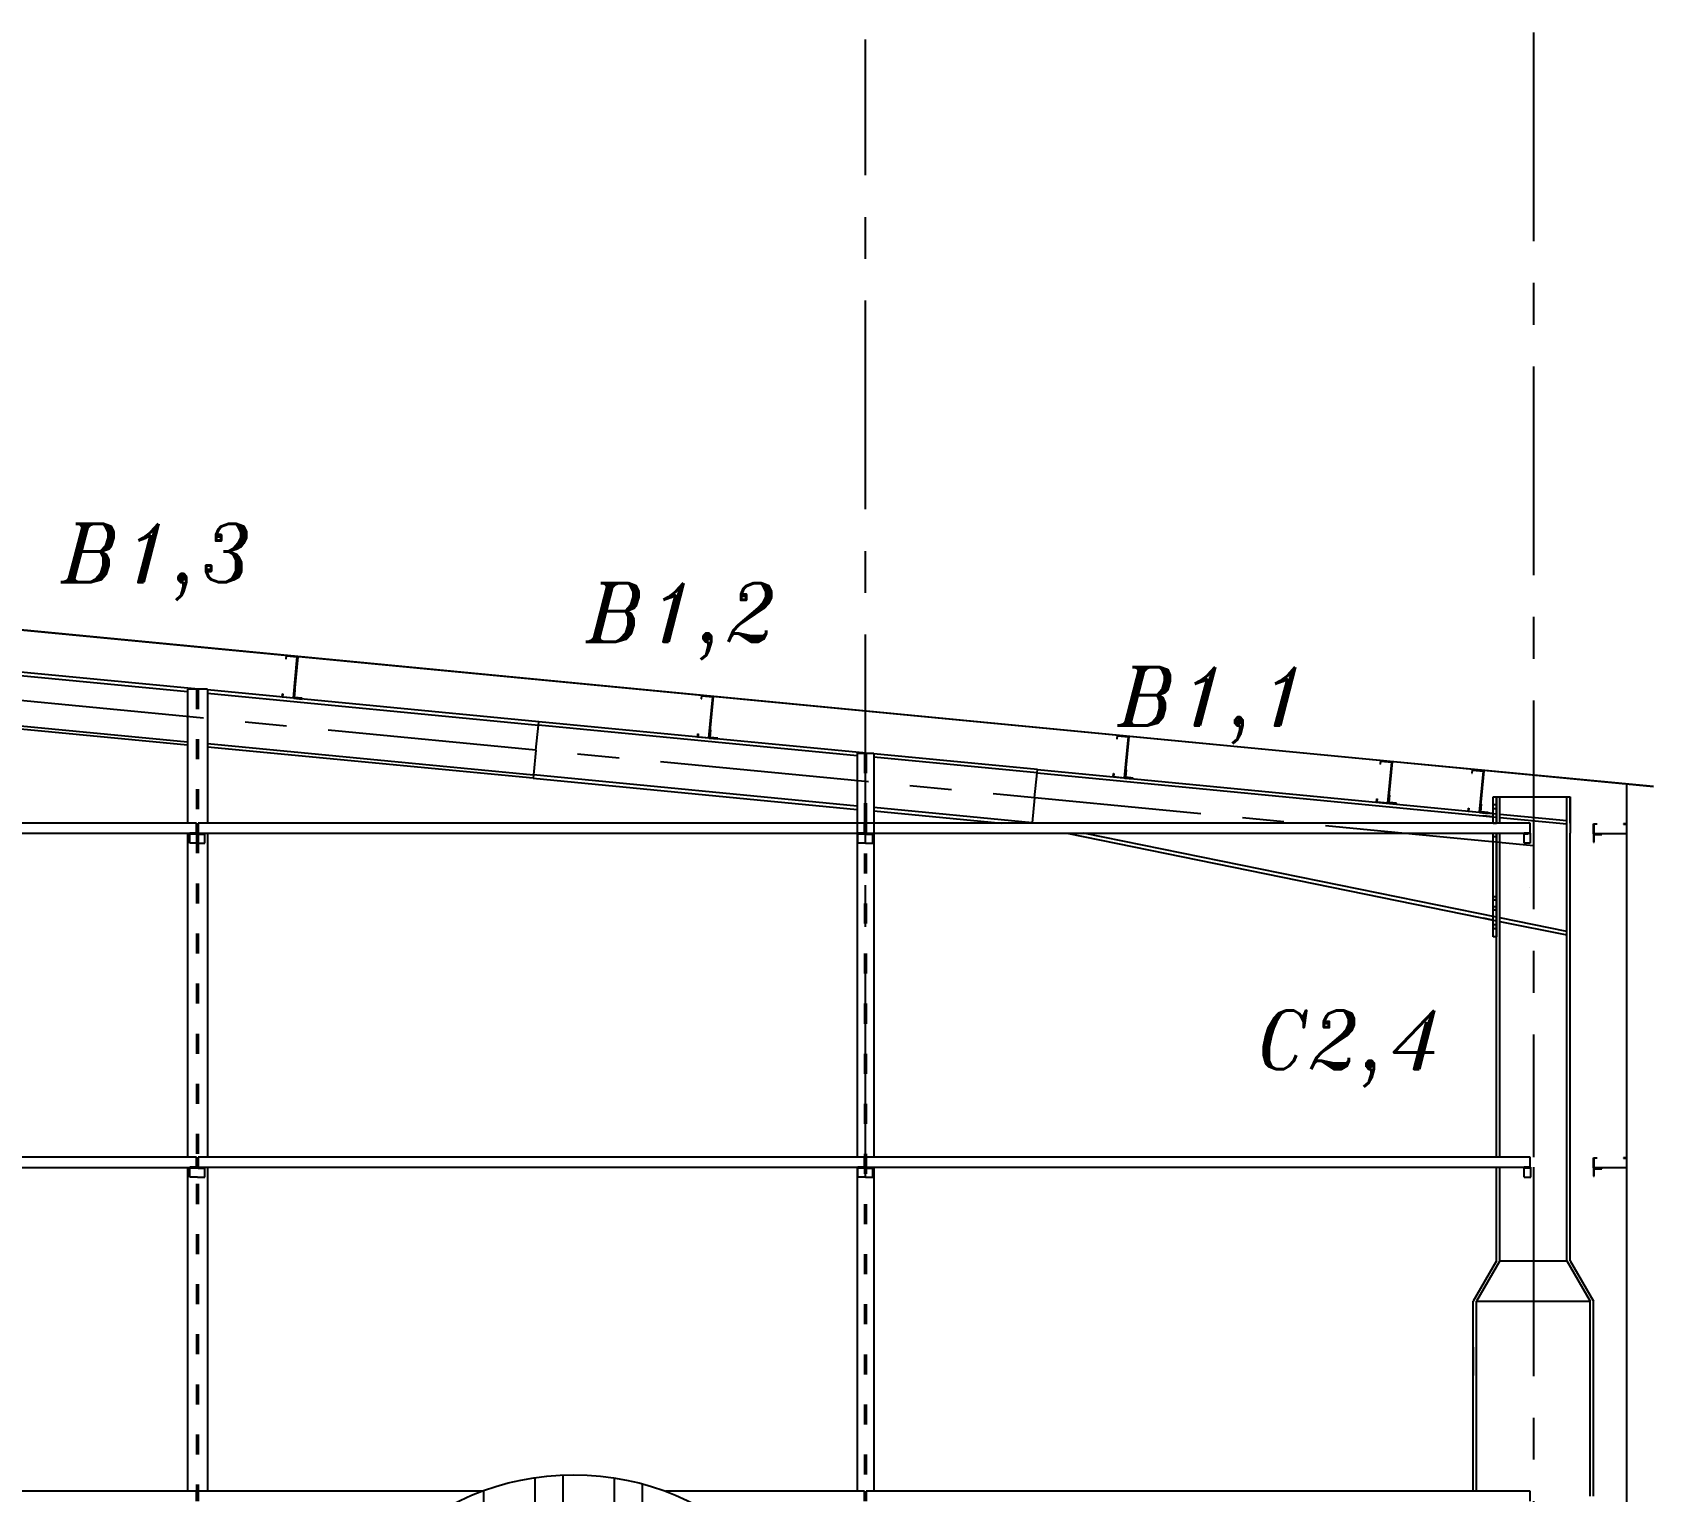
# Model space of a CAD drawing. Header units: inches. Extents: x -15 to 1885144, y -42615 to 866270.
# Drawn here: x 1651047 to 1660754, y 53384 to 62121 of the extents above; entities that cross this region are included whole.
import ezdxf

# ---------------------------------------------------------------- set-up
doc = ezdxf.new("R2010")
doc.units = ezdxf.units.IN
doc.header["$LTSCALE"] = 100
doc.header["$MEASUREMENT"] = 0
for name, pattern in [('CENTER', [2, 1.25, -0.25, 0.25, -0.25]), ('dash line', [30, 12, -18]), ('PHANTOM2', [1.25, 0.625, -0.125, 0.125, -0.125, 0.125, -0.125])]:
    doc.linetypes.add(name, pattern=pattern)
for name, color, linetype in [('axis', 8, 'PHANTOM2'), ('corrugated sheet', 6, 'Continuous'), ('layout', 7, 'Continuous'), ('purlins', 4, 'Continuous'), ('sections', 3, 'Continuous'), ('text', 3, 'Continuous')]:
    doc.layers.add(name, color=color, linetype=linetype)
doc.styles.add('TEXT-3', font='ITALICT.shx', dxfattribs={"height": 350})

msp = doc.modelspace()

# ---------------------------------------------------------------- hatches: boundary and pattern name
at = {"layer": 'layout', "ltscale": 0.01}
h = msp.add_hatch(dxfattribs=at)
h.set_pattern_fill('STEEL', color=256, scale=3802.420809, angle=45)
h.set_pattern_definition([(90, (1521614.4, 663752.57), (-475.3026, 1e-13), []), (90, (1521446.37, 663920.6), (-475.3026, 1e-13), [])])
h.paths.add_polyline_path([(1655856.578, 51916.234, 1), (1652718.453, 51916.234, 1)])
at = {"layer": 'purlins', "ltscale": 10}
h = msp.add_hatch(color=256, dxfattribs=at)
h.dxf.hatch_style = 1
h.paths.add_polyline_path([(1652613.28, 58156.993), (1652618.257, 58156.516), (1652619.213, 58166.47), (1652614.236, 58166.948)])
h = msp.add_hatch(color=256, dxfattribs=at)
h.dxf.hatch_style = 1
h.paths.add_polyline_path([(1655101.839, 57918.092), (1655106.816, 57917.614), (1655107.772, 57927.568), (1655102.795, 57928.046)])
h = msp.add_hatch(color=256, dxfattribs=at)
h.dxf.hatch_style = 1
h.paths.add_polyline_path([(1657590.398, 57679.19), (1657595.375, 57678.712), (1657596.331, 57688.666), (1657591.354, 57689.144)])
h = msp.add_hatch(color=256, dxfattribs=at)
h.dxf.hatch_style = 1
h.paths.add_polyline_path([(1659167.429, 57527.795), (1659172.406, 57527.317), (1659173.361, 57537.271), (1659168.384, 57537.749)])
h = msp.add_hatch(color=256, dxfattribs=at)
h.dxf.hatch_style = 1
h.paths.add_polyline_path([(1659716.644, 57472.559), (1659721.621, 57472.081), (1659722.576, 57482.035), (1659717.599, 57482.513)])
at = {"layer": 'purlins', "ltscale": 0.01}
h = msp.add_hatch(color=256, dxfattribs=at)
h.dxf.hatch_style = 1
h.paths.add_polyline_path([(1652004.378, 57320.103), (1652004.378, 57326.103), (1652014.378, 57326.103), (1652014.378, 57320.103)])
h = msp.add_hatch(color=256, dxfattribs=at)
h.dxf.hatch_style = 1
h.paths.add_polyline_path([(1652064.378, 57320.103), (1652064.378, 57326.103), (1652054.378, 57326.103), (1652054.378, 57320.103)])
h = msp.add_hatch(color=256, dxfattribs=at)
h.dxf.hatch_style = 1
h.paths.add_polyline_path([(1656004.378, 57320.103), (1656004.378, 57326.103), (1656014.378, 57326.103), (1656014.378, 57320.103)])
h = msp.add_hatch(color=256, dxfattribs=at)
h.dxf.hatch_style = 1
h.paths.add_polyline_path([(1656064.378, 57320.103), (1656064.378, 57326.103), (1656054.378, 57326.103), (1656054.378, 57320.103)])
h = msp.add_hatch(color=256, dxfattribs=at)
h.dxf.hatch_style = 1
h.paths.add_polyline_path([(1659994.378, 57320.103), (1659994.378, 57326.103), (1660004.378, 57326.103), (1660004.378, 57320.103)])
at = {"layer": 'purlins', "ltscale": 10}
h = msp.add_hatch(color=256, dxfattribs=at)
h.dxf.hatch_style = 1
h.paths.add_polyline_path([(1660426.878, 57322.753), (1660426.878, 57317.753), (1660416.878, 57317.753), (1660416.878, 57322.753)])
h = msp.add_hatch(color=256, dxfattribs=at)
h.dxf.hatch_style = 1
h.paths.add_polyline_path([(1660426.878, 57322.753), (1660426.878, 57317.753), (1660416.878, 57317.753), (1660416.878, 57322.753)])
at = {"layer": 'purlins', "ltscale": 0.01}
h = msp.add_hatch(color=256, dxfattribs=at)
h.dxf.hatch_style = 1
h.paths.add_polyline_path([(1652004.378, 55320.103), (1652004.378, 55326.103), (1652014.378, 55326.103), (1652014.378, 55320.103)])
h = msp.add_hatch(color=256, dxfattribs=at)
h.dxf.hatch_style = 1
h.paths.add_polyline_path([(1652064.378, 55320.103), (1652064.378, 55326.103), (1652054.378, 55326.103), (1652054.378, 55320.103)])
h = msp.add_hatch(color=256, dxfattribs=at)
h.dxf.hatch_style = 1
h.paths.add_polyline_path([(1656004.378, 55320.103), (1656004.378, 55326.103), (1656014.378, 55326.103), (1656014.378, 55320.103)])
h = msp.add_hatch(color=256, dxfattribs=at)
h.dxf.hatch_style = 1
h.paths.add_polyline_path([(1656064.378, 55320.103), (1656064.378, 55326.103), (1656054.378, 55326.103), (1656054.378, 55320.103)])
h = msp.add_hatch(color=256, dxfattribs=at)
h.dxf.hatch_style = 1
h.paths.add_polyline_path([(1659994.378, 55320.103), (1659994.378, 55326.103), (1660004.378, 55326.103), (1660004.378, 55320.103)])
at = {"layer": 'purlins', "ltscale": 10}
h = msp.add_hatch(color=256, dxfattribs=at)
h.dxf.hatch_style = 1
h.paths.add_polyline_path([(1660426.878, 55322.753), (1660426.878, 55317.753), (1660416.878, 55317.753), (1660416.878, 55322.753)])
h = msp.add_hatch(color=256, dxfattribs=at)
h.dxf.hatch_style = 1
h.paths.add_polyline_path([(1660426.878, 55322.753), (1660426.878, 55317.753), (1660416.878, 55317.753), (1660416.878, 55322.753)])
at = {"layer": 'sections', "ltscale": 10}
h = msp.add_hatch(color=256, dxfattribs=at)
h.dxf.hatch_style = 1
h.paths.add_polyline_path([(1659794.378, 56753.004), (1659814.378, 56753.004), (1659814.378, 56777.004), (1659794.378, 56777.004)])
h.paths.add_polyline_path([(1659794.378, 56865.004), (1659814.378, 56865.004), (1659814.378, 56885.004), (1659794.378, 56885.004)])
h.paths.add_polyline_path([(1659794.378, 56925.004), (1659814.378, 56925.004), (1659814.378, 56945.004), (1659794.378, 56945.004)])

# ---------------------------------------------------------------- linework, layer by layer
at = {"layer": 'axis', "linetype": 'CENTER', "ltscale": 10}
for p, q in [((1656034.378, 55266.103), (1656034.378, 62078.993)), ((1660034.378, 62121.497), (1660034.378, 55386.103)), ((1660034.378, 57251.183), (1647534.378, 58451.183)), ((1660034.378, 57545.004), (1660034.378, 57386.103)), ((1660034.378, 55326.103), (1660034.378, 51249.308))]:
    msp.add_line(p, q, dxfattribs=at)
at = {"layer": 'corrugated sheet', "ltscale": 10}
for p, q in [((1660754.378, 57604.697), (1647534.378, 58873.817)), ((1659260.839, 57747.374), (1647534.378, 58873.114)), ((1660754.378, 57605.969), (1659260.839, 57747.374)), ((1660593.878, 48272.753), (1660593.878, 57621.165)), ((1660593.878, 48273.253), (1660593.878, 57621.165)), ((1660594.378, 48273.253), (1660594.378, 57621.117))]:
    msp.add_line(p, q, dxfattribs=at)
at = {"layer": 'layout', "ltscale": 10}
for p, q in [((1650094.476, 58356.103), (1651974.378, 58175.633)), ((1652039.378, 58189.484), (1650096.387, 58376.012)), ((1654078.082, 57993.769), (1652094.378, 58184.204)), ((1652094.378, 58164.113), (1654076.171, 57973.86)), ((1650065.808, 58057.476), (1651974.378, 57874.253)), ((1651974.378, 57854.161), (1650063.897, 58037.568)), ((1654061.836, 57824.547), (1654076.171, 57973.86)), ((1654076.171, 57973.86), (1654078.082, 57993.769)), ((1655984.378, 57790.673), (1654076.171, 57973.86)), ((1656039.378, 57805.484), (1654078.082, 57993.769)), ((1652094.378, 57862.733), (1654047.502, 57675.233)), ((1654045.591, 57655.325), (1652094.378, 57842.641)), ((1654061.836, 57824.547), (1654047.502, 57675.233)), ((1657064.353, 57707.087), (1656084.378, 57801.164)), ((1657062.441, 57687.178), (1656084.378, 57781.073)), ((1654047.502, 57675.233), (1654045.591, 57655.325)), ((1655984.378, 57489.293), (1654047.502, 57675.233)), ((1657048.107, 57537.865), (1657062.441, 57687.178)), ((1657062.441, 57687.178), (1657064.353, 57707.087)), ((1657062.441, 57687.178), (1659814.378, 57422.993)), ((1657064.353, 57707.087), (1659814.378, 57443.084)), ((1654045.591, 57655.325), (1655984.378, 57469.201)), ((1657033.773, 57388.551), (1656084.378, 57479.693)), ((1657048.107, 57537.865), (1657033.773, 57388.551)), ((1659814.378, 57385.004), (1659814.378, 57545.004)), ((1659834.378, 57386.103), (1659834.378, 57545.004)), ((1660234.378, 57382.673), (1660234.378, 57545.004)), ((1660254.378, 57386.103), (1660254.378, 57545.004)), ((1656084.378, 57459.601), (1656849.988, 57386.103)), ((1657033.773, 57388.551), (1657033.538, 57386.103)), ((1657045.812, 57386.103), (1657033.773, 57388.551)), ((1659834.378, 57441.164), (1660234.378, 57402.764)), ((1659834.378, 57421.073), (1660234.378, 57382.673)), ((1660234.378, 54766.9), (1660234.378, 57382.673)), ((1657240.971, 57326.103), (1659814.378, 56802.583)), ((1659814.378, 56822.993), (1657340.805, 57326.103)), ((1659814.378, 55386.103), (1659814.378, 57326.103)), ((1659834.378, 55386.103), (1659834.378, 57326.103)), ((1660254.378, 54766.9), (1660254.378, 57326.103)), ((1660010.476, 57002.205), (1660010.488, 57002.327)), ((1660234.378, 56737.567), (1659834.378, 56818.925)), ((1659834.378, 56798.514), (1660234.378, 56717.141)), ((1659814.378, 54766.9), (1659814.378, 55326.103)), ((1659834.378, 54766.9), (1659834.378, 55326.103)), ((1660234.378, 54766.9), (1660234.378, 55326.103)), ((1660254.378, 54766.9), (1660254.378, 55326.103)), ((1659814.378, 54766.9), (1659674.378, 54524.413)), ((1659834.378, 54766.9), (1659694.378, 54524.413)), ((1659834.378, 54766.9), (1660234.378, 54766.9)), ((1660234.378, 54766.9), (1660374.378, 54524.413)), ((1660254.378, 54766.9), (1660394.378, 54524.413)), ((1659674.378, 53386.103), (1659674.378, 54524.413)), ((1659694.378, 53386.103), (1659694.378, 54524.413)), ((1659694.378, 54524.413), (1660374.378, 54524.413)), ((1660374.378, 53357.027), (1660374.378, 54524.413)), ((1660394.378, 53357.027), (1660394.378, 54524.413))]:
    msp.add_line(p, q, dxfattribs=at)
at = {"layer": 'layout', "ltscale": 0.01}
for p, q in [((1651974.378, 58189.964), (1651974.378, 57385.737)), ((1652094.378, 58189.964), (1651974.378, 58189.964)), ((1652094.378, 58189.964), (1652094.378, 57386.103)), ((1655984.378, 57805.964), (1655984.378, 55386.103)), ((1655984.378, 57805.964), (1656084.378, 57805.964)), ((1656084.378, 57805.964), (1656084.378, 55386.103)), ((1659814.378, 57545.004), (1660234.378, 57545.004)), ((1660234.378, 57545.004), (1660254.378, 57545.004)), ((1660254.378, 57545.004), (1660254.378, 57326.103)), ((1651974.378, 57325.737), (1651974.378, 55385.737)), ((1652094.378, 57326.103), (1652094.378, 55386.103)), ((1651974.378, 55325.737), (1651974.378, 53385.737)), ((1652094.378, 55326.103), (1652094.378, 53386.103)), ((1655984.378, 55326.103), (1655984.378, 53386.103)), ((1656084.378, 55326.103), (1656084.378, 53386.103)), ((1659674.378, 54249.308), (1659674.378, 54079.308))]:
    msp.add_line(p, q, dxfattribs=at)
at = {"layer": 'layout', "linetype": 'dash line', "ltscale": 0.1}
for p, q in [((1652029.378, 58189.964), (1652029.378, 57385.737)), ((1652039.378, 58189.964), (1652039.378, 57386.103)), ((1656029.378, 57805.964), (1656029.378, 53386.103)), ((1656039.378, 57805.964), (1656039.378, 53386.103)), ((1652029.378, 57326.103), (1652029.378, 53385.737)), ((1652039.378, 57326.103), (1652039.378, 53386.103))]:
    msp.add_line(p, q, dxfattribs=at)
at = {"layer": 'layout', "ltscale": 0.01}
msp.add_circle((1654287.516, 51916.234), 1569.062, dxfattribs=at)
at = {"layer": 'purlins', "ltscale": 10}
for p, q in [((1652565.341, 58390.141), (1652563.429, 58370.233)), ((1652563.429, 58370.233), (1652565.42, 58370.042)), ((1652635.02, 58383.452), (1652565.341, 58390.141)), ((1652565.42, 58370.042), (1652567.14, 58387.959)), ((1652567.14, 58387.959), (1652632.838, 58381.652)), ((1652609.33, 58136.778), (1652632.838, 58381.652)), ((1652635.02, 58383.452), (1652611.13, 58134.596)), ((1652541.45, 58141.286), (1652543.362, 58161.194)), ((1652543.362, 58161.194), (1652545.352, 58161.003)), ((1652545.352, 58161.003), (1652543.632, 58143.085)), ((1652618.257, 58156.516), (1652613.28, 58156.993)), ((1652619.213, 58166.47), (1652614.236, 58166.948)), ((1652620.885, 58183.89), (1652615.908, 58184.367)), ((1652616.585, 58139.096), (1652620.885, 58183.89)), ((1655053.9, 58151.24), (1655051.988, 58131.331)), ((1655123.579, 58144.551), (1655053.9, 58151.24)), ((1652611.13, 58134.596), (1652541.45, 58141.286)), ((1652543.632, 58143.085), (1652609.33, 58136.778)), ((1652611.13, 58134.596), (1652660.901, 58129.818)), ((1652661.379, 58134.795), (1652616.585, 58139.096)), ((1652660.901, 58129.818), (1652661.379, 58134.795)), ((1655051.988, 58131.331), (1655053.979, 58131.14)), ((1655053.979, 58131.14), (1655055.699, 58149.058)), ((1655055.699, 58149.058), (1655121.397, 58142.751)), ((1655097.889, 57897.877), (1655121.397, 58142.751)), ((1655123.579, 58144.551), (1655099.689, 57895.695)), ((1655030.009, 57902.384), (1655031.921, 57922.292)), ((1655099.689, 57895.695), (1655030.009, 57902.384)), ((1655031.921, 57922.292), (1655033.911, 57922.101)), ((1655033.911, 57922.101), (1655032.191, 57904.184)), ((1655032.191, 57904.184), (1655097.889, 57897.877)), ((1655099.689, 57895.695), (1655149.46, 57890.917)), ((1655106.816, 57917.614), (1655101.839, 57918.092)), ((1655107.772, 57927.568), (1655102.795, 57928.046)), ((1655109.444, 57944.988), (1655104.467, 57945.466)), ((1655105.144, 57900.194), (1655109.444, 57944.988)), ((1655149.938, 57895.894), (1655105.144, 57900.194)), ((1655149.46, 57890.917), (1655149.938, 57895.894)), ((1657542.459, 57912.338), (1657540.547, 57892.43)), ((1657540.547, 57892.43), (1657542.538, 57892.239)), ((1657612.138, 57905.649), (1657542.459, 57912.338)), ((1657542.538, 57892.239), (1657544.258, 57910.156)), ((1657544.258, 57910.156), (1657609.956, 57903.849)), ((1657586.448, 57658.975), (1657609.956, 57903.849)), ((1657612.138, 57905.649), (1657588.248, 57656.793)), ((1657518.568, 57663.482), (1657520.48, 57683.391)), ((1657520.48, 57683.391), (1657522.471, 57683.2)), ((1657522.471, 57683.2), (1657520.75, 57665.282)), ((1657520.75, 57665.282), (1657586.448, 57658.975)), ((1657595.375, 57678.712), (1657590.398, 57679.19)), ((1657596.331, 57688.666), (1657591.354, 57689.144)), ((1657598.003, 57706.086), (1657593.026, 57706.564)), ((1657593.703, 57661.292), (1657598.003, 57706.086)), ((1659119.489, 57760.943), (1659117.578, 57741.035)), ((1659117.578, 57741.035), (1659119.569, 57740.844)), ((1659189.169, 57754.254), (1659119.489, 57760.943)), ((1659119.569, 57740.844), (1659121.289, 57758.761)), ((1659121.289, 57758.761), (1659186.987, 57752.454)), ((1659163.479, 57507.58), (1659186.987, 57752.454)), ((1659189.169, 57754.254), (1659165.279, 57505.398)), ((1659668.704, 57705.707), (1659666.793, 57685.799)), ((1659666.793, 57685.799), (1659668.784, 57685.607)), ((1659738.384, 57699.018), (1659668.704, 57705.707)), ((1659668.784, 57685.607), (1659670.504, 57703.525)), ((1659670.504, 57703.525), (1659736.202, 57697.218)), ((1659712.694, 57452.344), (1659736.202, 57697.218)), ((1659738.384, 57699.018), (1659714.493, 57450.162)), ((1657588.248, 57656.793), (1657518.568, 57663.482)), ((1657588.248, 57656.793), (1657638.019, 57652.015)), ((1657638.497, 57656.992), (1657593.703, 57661.292)), ((1657638.019, 57652.015), (1657638.497, 57656.992)), ((1659095.599, 57512.087), (1659097.51, 57531.996)), ((1659165.279, 57505.398), (1659095.599, 57512.087)), ((1659097.51, 57531.996), (1659099.501, 57531.805)), ((1659099.501, 57531.805), (1659097.781, 57513.887)), ((1659097.781, 57513.887), (1659163.479, 57507.58)), ((1659165.279, 57505.398), (1659215.05, 57500.62)), ((1659172.406, 57527.317), (1659167.429, 57527.795)), ((1659173.361, 57537.271), (1659168.384, 57537.749)), ((1659175.034, 57554.691), (1659170.057, 57555.169)), ((1659170.734, 57509.897), (1659175.034, 57554.691)), ((1659215.528, 57505.597), (1659170.734, 57509.897)), ((1659215.05, 57500.62), (1659215.528, 57505.597)), ((1659644.814, 57456.851), (1659646.725, 57476.76)), ((1659646.725, 57476.76), (1659648.716, 57476.569)), ((1659648.716, 57476.569), (1659646.996, 57458.651)), ((1659721.621, 57472.081), (1659716.644, 57472.559)), ((1659722.576, 57482.035), (1659717.599, 57482.513)), ((1659724.249, 57499.455), (1659719.271, 57499.933)), ((1659719.948, 57454.661), (1659724.249, 57499.455)), ((1659714.493, 57450.162), (1659644.814, 57456.851)), ((1659646.996, 57458.651), (1659712.694, 57452.344)), ((1659714.493, 57450.162), (1659764.265, 57445.384)), ((1659764.742, 57450.361), (1659719.948, 57454.661)), ((1659764.265, 57445.384), (1659764.742, 57450.361)), ((1660394.378, 57322.753), (1660394.378, 57382.753)), ((1660394.378, 57382.753), (1660414.378, 57382.753)), ((1660394.378, 57322.753), (1660394.378, 57382.753)), ((1660394.378, 57382.753), (1660414.378, 57382.753)), ((1660414.378, 57380.753), (1660396.378, 57380.753)), ((1660396.378, 57380.753), (1660396.378, 57324.753)), ((1660414.378, 57380.753), (1660396.378, 57380.753)), ((1660396.378, 57380.753), (1660396.378, 57324.753)), ((1660414.378, 57382.753), (1660414.378, 57380.753)), ((1660414.378, 57382.753), (1660414.378, 57380.753)), ((1660594.378, 57382.753), (1660574.378, 57382.753)), ((1660574.378, 57382.753), (1660574.378, 57380.753)), ((1660594.378, 57382.753), (1660574.378, 57382.753)), ((1660574.378, 57382.753), (1660574.378, 57380.753)), ((1660574.378, 57380.753), (1660592.378, 57380.753)), ((1660574.378, 57380.753), (1660592.378, 57380.753)), ((1660592.378, 57380.753), (1660592.378, 57324.753)), ((1660592.378, 57380.753), (1660592.378, 57324.753)), ((1660594.378, 57322.753), (1660594.378, 57382.753)), ((1660594.378, 57322.753), (1660594.378, 57382.753)), ((1660594.378, 57322.753), (1660394.378, 57322.753)), ((1660394.378, 57322.753), (1660394.378, 57272.753)), ((1660444.378, 57322.753), (1660394.378, 57322.753)), ((1660594.378, 57322.753), (1660394.378, 57322.753)), ((1660394.378, 57322.753), (1660394.378, 57272.753)), ((1660444.378, 57322.753), (1660394.378, 57322.753)), ((1660396.378, 57324.753), (1660592.378, 57324.753)), ((1660396.378, 57324.753), (1660592.378, 57324.753)), ((1660399.378, 57272.753), (1660399.378, 57317.753)), ((1660399.378, 57317.753), (1660444.378, 57317.753)), ((1660399.378, 57272.753), (1660399.378, 57317.753)), ((1660399.378, 57317.753), (1660444.378, 57317.753)), ((1660416.878, 57317.753), (1660416.878, 57322.753)), ((1660416.878, 57317.753), (1660416.878, 57322.753)), ((1660426.878, 57317.753), (1660426.878, 57322.753)), ((1660426.878, 57317.753), (1660426.878, 57322.753)), ((1660444.378, 57317.753), (1660444.378, 57322.753)), ((1660444.378, 57317.753), (1660444.378, 57322.753)), ((1660394.378, 57272.753), (1660399.378, 57272.753)), ((1660394.378, 57272.753), (1660399.378, 57272.753)), ((1660394.378, 55322.753), (1660394.378, 55382.753)), ((1660394.378, 55382.753), (1660414.378, 55382.753)), ((1660394.378, 55322.753), (1660394.378, 55382.753)), ((1660394.378, 55382.753), (1660414.378, 55382.753)), ((1660414.378, 55380.753), (1660396.378, 55380.753)), ((1660396.378, 55380.753), (1660396.378, 55324.753)), ((1660414.378, 55380.753), (1660396.378, 55380.753)), ((1660396.378, 55380.753), (1660396.378, 55324.753)), ((1660414.378, 55382.753), (1660414.378, 55380.753)), ((1660414.378, 55382.753), (1660414.378, 55380.753)), ((1660594.378, 55382.753), (1660574.378, 55382.753)), ((1660574.378, 55382.753), (1660574.378, 55380.753)), ((1660594.378, 55382.753), (1660574.378, 55382.753)), ((1660574.378, 55382.753), (1660574.378, 55380.753)), ((1660574.378, 55380.753), (1660592.378, 55380.753)), ((1660574.378, 55380.753), (1660592.378, 55380.753)), ((1660592.378, 55380.753), (1660592.378, 55324.753)), ((1660592.378, 55380.753), (1660592.378, 55324.753)), ((1660594.378, 55322.753), (1660594.378, 55382.753)), ((1660594.378, 55322.753), (1660594.378, 55382.753)), ((1660594.378, 55322.753), (1660394.378, 55322.753)), ((1660394.378, 55322.753), (1660394.378, 55272.753)), ((1660444.378, 55322.753), (1660394.378, 55322.753)), ((1660594.378, 55322.753), (1660394.378, 55322.753)), ((1660394.378, 55322.753), (1660394.378, 55272.753)), ((1660444.378, 55322.753), (1660394.378, 55322.753)), ((1660394.378, 55272.753), (1660399.378, 55272.753)), ((1660394.378, 55272.753), (1660399.378, 55272.753)), ((1660396.378, 55324.753), (1660592.378, 55324.753)), ((1660396.378, 55324.753), (1660592.378, 55324.753)), ((1660399.378, 55272.753), (1660399.378, 55317.753)), ((1660399.378, 55317.753), (1660444.378, 55317.753)), ((1660399.378, 55272.753), (1660399.378, 55317.753)), ((1660399.378, 55317.753), (1660444.378, 55317.753)), ((1660416.878, 55317.753), (1660416.878, 55322.753)), ((1660416.878, 55317.753), (1660416.878, 55322.753)), ((1660426.878, 55317.753), (1660426.878, 55322.753)), ((1660426.878, 55317.753), (1660426.878, 55322.753)), ((1660444.378, 55317.753), (1660444.378, 55322.753)), ((1660444.378, 55317.753), (1660444.378, 55322.753))]:
    msp.add_line(p, q, dxfattribs=at)
at = {"layer": 'purlins', "ltscale": 0.01}
for p, q in [((1652029.378, 57385.737), (1643039.385, 57385.737)), ((1652029.378, 57326.103), (1652029.378, 57386.103)), ((1656029.378, 57386.103), (1652039.378, 57386.103)), ((1652039.378, 57386.103), (1652039.378, 57326.103)), ((1656029.378, 57326.103), (1656029.378, 57386.103)), ((1660014.378, 57386.103), (1656039.378, 57386.103)), ((1656039.378, 57386.103), (1656039.378, 57326.103)), ((1660014.378, 57326.103), (1660014.378, 57386.103)), ((1643004.378, 57325.737), (1651989.378, 57325.737)), ((1651989.378, 57320.103), (1651989.378, 57326.103)), ((1652029.378, 57326.103), (1651989.378, 57326.103)), ((1652039.378, 57320.103), (1651989.378, 57320.103)), ((1651989.378, 57266.103), (1651989.378, 57320.103)), ((1652004.378, 57326.103), (1652004.378, 57320.103)), ((1652014.378, 57326.103), (1652014.378, 57320.103)), ((1652039.378, 57326.103), (1652079.378, 57326.103)), ((1652039.378, 57326.103), (1656019.378, 57326.103)), ((1652039.378, 57320.103), (1652079.378, 57320.103)), ((1652054.378, 57326.103), (1652054.378, 57320.103)), ((1652064.378, 57326.103), (1652064.378, 57320.103)), ((1652079.378, 57320.103), (1652079.378, 57326.103)), ((1652079.378, 57266.103), (1652079.378, 57320.103)), ((1655989.378, 57320.103), (1655989.378, 57326.103)), ((1656039.378, 57326.103), (1655989.378, 57326.103)), ((1656039.378, 57320.103), (1655989.378, 57320.103)), ((1655989.378, 57266.103), (1655989.378, 57320.103)), ((1656004.378, 57326.103), (1656004.378, 57320.103)), ((1656014.378, 57326.103), (1656014.378, 57320.103)), ((1656039.378, 57326.103), (1656079.378, 57326.103)), ((1656039.378, 57326.103), (1660014.378, 57326.103)), ((1656039.378, 57320.103), (1656079.378, 57320.103)), ((1656054.378, 57326.103), (1656054.378, 57320.103)), ((1656064.378, 57326.103), (1656064.378, 57320.103)), ((1656079.378, 57320.103), (1656079.378, 57326.103)), ((1656079.378, 57266.103), (1656079.378, 57320.103)), ((1659979.378, 57320.103), (1659979.378, 57326.103)), ((1660014.378, 57326.103), (1659979.378, 57326.103)), ((1660004.378, 57320.103), (1659979.378, 57320.103)), ((1659979.378, 57266.103), (1659979.378, 57320.103)), ((1659994.378, 57326.103), (1659994.378, 57320.103)), ((1660004.378, 57326.103), (1660004.378, 57320.103)), ((1660014.378, 57326.103), (1660014.378, 57266.103)), ((1652034.378, 57266.103), (1651989.378, 57266.103)), ((1652034.378, 57266.103), (1652079.378, 57266.103)), ((1656034.378, 57266.103), (1655989.378, 57266.103)), ((1656034.378, 57266.103), (1656079.378, 57266.103)), ((1660014.378, 57266.103), (1659979.378, 57266.103)), ((1652029.378, 55385.737), (1643039.385, 55385.737)), ((1652029.378, 55326.103), (1652029.378, 55386.103)), ((1656029.378, 55386.103), (1652039.378, 55386.103)), ((1652039.378, 55386.103), (1652039.378, 55326.103)), ((1656029.378, 55326.103), (1656029.378, 55386.103)), ((1656039.378, 55386.103), (1656039.378, 55326.103)), ((1660014.378, 55386.103), (1656039.378, 55386.103)), ((1660014.378, 55326.103), (1660014.378, 55386.103)), ((1643004.378, 55325.737), (1651989.378, 55325.737)), ((1651989.378, 55320.103), (1651989.378, 55326.103)), ((1652029.378, 55326.103), (1651989.378, 55326.103)), ((1652039.378, 55320.103), (1651989.378, 55320.103)), ((1651989.378, 55266.103), (1651989.378, 55320.103)), ((1652034.378, 55266.103), (1651989.378, 55266.103)), ((1652004.378, 55326.103), (1652004.378, 55320.103)), ((1652014.378, 55326.103), (1652014.378, 55320.103)), ((1652034.378, 55266.103), (1652079.378, 55266.103)), ((1652039.378, 55326.103), (1652079.378, 55326.103)), ((1652039.378, 55326.103), (1656019.378, 55326.103)), ((1652039.378, 55320.103), (1652079.378, 55320.103)), ((1652054.378, 55326.103), (1652054.378, 55320.103)), ((1652064.378, 55326.103), (1652064.378, 55320.103)), ((1652079.378, 55320.103), (1652079.378, 55326.103)), ((1652079.378, 55266.103), (1652079.378, 55320.103)), ((1655989.378, 55320.103), (1655989.378, 55326.103)), ((1656039.378, 55326.103), (1655989.378, 55326.103)), ((1656039.378, 55320.103), (1655989.378, 55320.103)), ((1655989.378, 55266.103), (1655989.378, 55320.103)), ((1656034.378, 55266.103), (1655989.378, 55266.103)), ((1656004.378, 55326.103), (1656004.378, 55320.103)), ((1656014.378, 55326.103), (1656014.378, 55320.103)), ((1656034.378, 55266.103), (1656079.378, 55266.103)), ((1656039.378, 55326.103), (1656079.378, 55326.103)), ((1656039.378, 55326.103), (1660014.378, 55326.103)), ((1656039.378, 55320.103), (1656079.378, 55320.103)), ((1656054.378, 55326.103), (1656054.378, 55320.103)), ((1656064.378, 55326.103), (1656064.378, 55320.103)), ((1656079.378, 55320.103), (1656079.378, 55326.103)), ((1656079.378, 55266.103), (1656079.378, 55320.103)), ((1659979.378, 55320.103), (1659979.378, 55326.103)), ((1660019.378, 55326.103), (1659979.378, 55326.103)), ((1660019.378, 55320.103), (1659979.378, 55320.103)), ((1659979.378, 55266.103), (1659979.378, 55320.103)), ((1659979.378, 55266.103), (1660019.378, 55266.103)), ((1659994.378, 55326.103), (1659994.378, 55320.103)), ((1660004.378, 55326.103), (1660004.378, 55320.103)), ((1660019.378, 55266.103), (1660019.378, 55326.103)), ((1660034.378, 55326.103), (1660034.378, 55320.103)), ((1652029.378, 53385.737), (1643039.385, 53385.737)), ((1652029.378, 53326.103), (1652029.378, 53386.103)), ((1653738.478, 53386.103), (1652039.378, 53386.103)), ((1652039.378, 53386.103), (1652039.378, 53326.103)), ((1656029.378, 53386.103), (1654836.553, 53386.103)), ((1656029.378, 53326.103), (1656029.378, 53386.103)), ((1656039.378, 53386.103), (1656039.378, 53326.103)), ((1660014.378, 53386.103), (1656039.378, 53386.103)), ((1660014.378, 53326.103), (1660014.378, 53386.103))]:
    msp.add_line(p, q, dxfattribs=at)
at = {"layer": 'sections', "ltscale": 10}
for p, q in [((1659794.378, 57385.004), (1659794.378, 57545.004)), ((1659794.378, 57545.004), (1659814.378, 57545.004)), ((1659814.378, 57497.004), (1659794.378, 57497.004)), ((1659814.378, 57473.004), (1659794.378, 57473.004)), ((1659814.378, 57545.004), (1659814.378, 57385.004)), ((1659794.378, 57445.004), (1659734.629, 57450.74)), ((1659794.378, 57425.004), (1659734.656, 57431.012)), ((1659814.378, 57385.004), (1659794.378, 57385.004)), ((1659794.378, 56705.004), (1659794.378, 57326.103)), ((1659814.378, 57325.004), (1659794.378, 57325.004)), ((1659814.378, 57305.004), (1659794.378, 57305.004)), ((1659814.378, 57326.103), (1659814.378, 56705.004)), ((1659814.378, 56945.004), (1659794.378, 56945.004)), ((1659814.378, 56925.004), (1659794.378, 56925.004)), ((1659794.378, 56827.06), (1659735.559, 56839.024)), ((1659794.378, 56806.652), (1659735.559, 56818.618)), ((1659814.378, 56885.004), (1659794.378, 56885.004)), ((1659814.378, 56865.004), (1659794.378, 56865.004)), ((1659814.378, 56777.004), (1659794.378, 56777.004)), ((1659814.378, 56753.004), (1659794.378, 56753.004)), ((1659814.378, 56705.004), (1659794.378, 56705.004))]:
    msp.add_line(p, q, dxfattribs=at)

# ---------------------------------------------------------------- texts
at = {"layer": 'text', "linetype": 'Continuous', "style": 'TEXT-3'}
for s, p in [('B1,3', (1651216.497, 58829.135)), ('B1,2', (1654360.113, 58473.121)), ('B1,1', (1657543.251, 57970.517)), ('C2,4', (1658374.92, 55914.242))]:
    msp.add_text(s, height=350, dxfattribs=at).set_placement(p)

doc.saveas('drawing.dxf')
